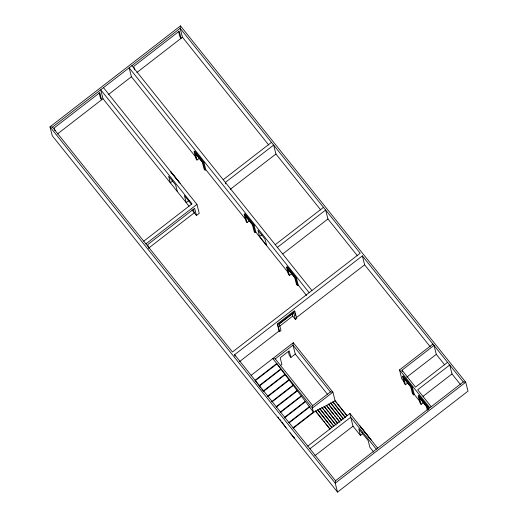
<?xml version="1.0" encoding="UTF-8"?>
<svg xmlns="http://www.w3.org/2000/svg" width="518" height="518" viewBox="0 0 518 518"><rect width="100%" height="100%" fill="white"/><g stroke="black" fill="none" stroke-linecap="round" stroke-linejoin="round"><path stroke-width="0.78" d="M180.478 25.9L49.987 126.858L52.279 135.787L337.522 492.1L468.013 391.142L465.721 382.213L180.478 25.9L180.167 28.322L182.459 37.251L268.719 145.001M336.706 402.998L335.198 401.113L332.906 392.184L293.298 342.709L292.987 345.13L295.286 354.059L327.739 394.606M330.439 391.912L292.987 345.13L275.239 358.864L272.772 358.585L312.38 408.061L332.906 392.184L330.439 391.912L312.691 405.639L312.38 408.061L313.532 412.529M52.454 127.13L232.472 352L360.185 253.192L180.167 28.322L52.454 127.13L49.987 126.858L335.23 483.171L465.721 382.213L463.254 381.934L335.541 480.749L335.23 483.171L337.522 492.1M57.394 134.013L103.004 98.724L100.712 89.795L192.016 203.846L143.758 241.181M108.281 94.645L131.43 76.735L129.137 67.8L309.155 292.67M136.856 72.539L182.459 37.251M199.89 157.809L197.002 160.043L195.921 158.696L194.127 151.696L194.82 151.159L203.995 162.62L205.788 169.619L245.681 219.451M172.662 181.06L170.351 182.854L168.641 176.204L175.654 184.971L177.363 191.615M205.788 169.619L205.096 170.157L203.302 163.157L203.995 162.62M188.986 200.524L186.215 202.667L184.376 195.526L191.518 204.448M223.213 179.707L271.471 142.372M145.914 243.881L196.944 204.396L103.483 87.652M148.705 248.064L194.308 212.781L193.389 209.207M191.925 209.803L196.464 215.475L199.242 213.332L196.944 204.396M230.206 189.374L275.926 154.001L273.634 145.072L225.375 182.407L225.757 183.896M249.391 220.81L247.08 222.598L245.998 221.251L244.205 214.251L244.897 213.714L254.073 225.175L255.866 232.174L288.06 272.384M255.866 232.174L255.173 232.711L253.373 225.706L254.073 225.175M259.55 236.532L257.938 230.245L264.957 239.012L266.569 245.299L259.55 236.532L261.771 234.816M275.233 244.69L323.491 207.355M277.395 247.384L325.647 210.049L327.946 218.978L357.472 255.866M282.86 253.859L327.946 218.978M291.751 273.724L289.439 275.511L288.364 274.164L286.564 267.165L287.257 266.628L296.432 278.088L298.226 285.088L306.552 295.487M298.226 285.088L297.533 285.625L295.739 278.619L296.432 278.088M235.01 356.183L234.628 354.694L362.347 255.886L463.254 381.934M295.428 319.457L293.719 312.814L279.299 323.97L281.002 330.613L279.616 331.688L279.079 331.015L277.279 324.009L294.477 310.709L296.814 318.382L295.428 319.457L292.728 316.084L292.158 313.869M279.616 331.688L277.823 324.682L295.014 311.383M279.558 326.275L292.728 316.084M239.478 361.655L279.079 331.015M296.277 317.709L364.64 264.815L362.347 255.886M251.139 375.323L293.298 342.709M276.852 363.979L255.219 380.717L255.102 380.27L276.735 363.532L313.416 412.082L293.052 427.836M280.652 365.378L281.902 364.413L280.193 357.77L289.206 350.796L290.915 357.439L295.286 354.059M280.808 368.926L259.181 385.664L255.711 381.339M259.291 386.111L280.924 369.373M284.887 374.32L263.254 391.058L261.771 389.206M263.371 391.504L285.004 374.767M267.327 396.451L288.96 379.72M268.078 396.406L289.076 380.167M271.406 401.845L293.039 385.114M272.157 401.8L293.149 385.56M276.113 406.753L297.112 390.507M276.23 407.193L297.228 390.954M280.193 412.147L301.191 395.901M280.309 412.593L301.301 396.348M284.906 417.048L305.264 401.295M284.382 417.987L305.38 401.741M288.979 422.442L309.337 406.688M289.096 422.889L309.453 407.135M293.169 428.282L315.579 410.942L330.128 429.111M322.72 420.156L315.695 411.389L317.748 409.803L331.792 427.344M333.961 426.197L319.917 408.657L317.864 410.25L317.748 409.803M333.068 425.395L320.033 409.103L322.079 407.517L336.124 425.058M323.2 409.22L322.196 407.964L324.249 406.377L337.788 423.29M328.38 411.836L324.365 406.824L326.418 405.238L339.957 422.151M333.553 414.452L326.534 405.685L328.58 404.092L341.621 420.383M338.228 416.446L328.697 404.539L330.749 402.952L343.292 418.615M343.402 419.062L330.866 403.399L332.919 401.813L345.454 417.476M334.032 403.509L333.035 402.259L335.081 400.673L347.118 415.708M404.111 381.734L401.8 378.839L399.507 369.91L432.925 344.056M402.356 371.671L401.974 370.189L434.006 345.402L436.298 354.331L444.826 364.989M307.802 446.102L349.961 413.487L377.693 448.135M405.426 384.77L404.344 383.424L402.551 376.418L403.244 375.887L412.412 387.341L414.212 394.347L413.519 394.884L412.438 393.531L410.735 386.888L403.716 378.127L405.426 384.77L407.504 383.165L407.129 381.682M309.958 448.795L350.731 417.255L349.961 413.487M406.779 377.175L436.298 354.331M314.802 455.756L353.023 426.185L350.731 417.255L376.308 449.203M413.519 394.884L411.719 387.878L412.412 387.341M447.552 362.322L415.52 387.108L401.974 370.189M353.023 426.185L360.47 435.489L362.548 433.877L362.173 432.4M422.83 401.301L423.206 402.777L421.128 404.383L420.046 403.036L418.253 396.037L418.945 395.499L428.121 406.96L428.716 409.291M423.109 396.302L452 373.951L449.708 365.015L417.676 389.801L431.222 406.721M428.023 409.829L427.421 407.498L428.121 406.96M275.926 154.001L320.746 209.991M364.64 264.815L430.18 346.691M452 373.951L460.528 384.602M399.507 369.91L429.836 407.795M402.551 376.418L411.719 387.878M418.253 396.037L427.421 407.498M413.493 393.447L419.735 401.249M131.909 65.656L311.927 290.527M194.127 151.696L203.302 163.157M244.205 214.251L253.373 225.706M286.564 267.165L295.739 278.619M131.43 76.735L196.115 157.53M205.096 170.157L204.021 168.81L202.311 162.166L195.299 153.399L197.002 160.043M255.173 232.711L254.092 231.365L252.389 224.715L245.377 215.954L247.08 222.598M297.533 285.625L296.458 284.278L294.748 277.629L287.736 268.868L289.439 275.511M180.109 183.275L170.94 171.821L171.335 173.375M172.106 173.524L179.124 182.284M103.004 98.724L189.07 206.235M359.673 425.531L371.218 439.957M360.845 427.233L370.234 438.96M277.279 324.009L277.823 324.682M337.704 404.247L346.736 415.527M373.743 452.072L369.858 447.215L368.156 440.572L358.767 428.846L360.47 435.489M335.036 404.765L345.066 417.294M290.915 357.439L289.297 355.419L288.351 351.728M339.232 417.696L340.734 419.574M334.557 415.708L335.56 416.958M336.564 418.214L339.568 421.969M329.377 413.086L337.406 423.109M324.203 410.47L335.237 424.255M318.363 410.871L327.894 422.779M328.898 424.028L329.901 425.284M330.905 426.534L331.909 427.79M275.239 358.864L312.691 405.639M323.718 421.412L324.721 422.662M325.725 423.918L329.739 428.93M234.628 354.694L335.541 480.749M259.79 386.732L260.781 387.969M278.004 417.068L278.995 418.304M279.985 419.541L280.976 420.778M427.382 410.198L426.437 406.507L419.425 397.74L421.128 404.383M332.919 401.813L333.035 402.259M330.749 402.952L330.866 403.399M328.58 404.092L328.697 404.539M326.418 405.238L326.534 405.685M324.249 406.377L324.365 406.824M322.079 407.517L322.196 407.964M319.917 408.657L320.033 409.103M295.072 313.04L295.674 315.378M315.579 410.942L315.695 411.389M293.81 436.706L294.192 438.196L290.112 432.802M286.156 427.855L281.96 422.015M178.529 31.261L179.992 36.979L181.073 38.326L179.241 31.177L133.754 66.369L134.674 69.943M196.464 215.475L194.632 208.333L147.759 244.593L148.679 248.167M99.067 92.735L100.537 98.452L101.619 99.799L99.78 92.657L54.299 127.842L55.031 130.704"/></g></svg>
